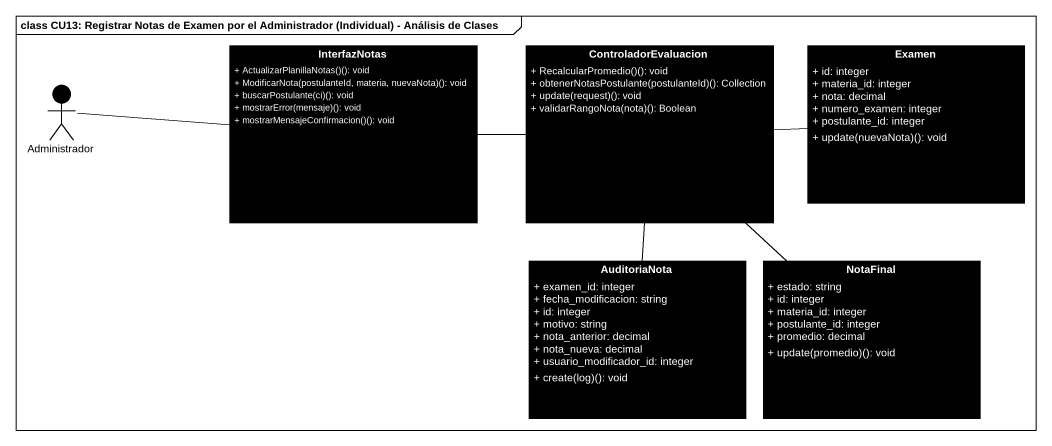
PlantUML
@startuml
mainframe class CU13: Registrar Notas de Examen por el Administrador (Individual) - Análisis de Clases
allowmixing
hide circle
hide empty members
skinparam classAttributeIconSize 0
class InterfazNotas #000000 {
  + ActualizarPlanillaNotas()(): void
  + ModificarNota(postulanteId, materia, nuevaNota)(): void
  + buscarPostulante(ci)(): void
  + mostrarError(mensaje)(): void
  + mostrarMensajeConfirmacion()(): void
}
class ControladorEvaluacion #000000 {
  + RecalcularPromedio()(): void
  + obtenerNotasPostulante(postulanteId)(): Collection
  + update(request)(): void
  + validarRangoNota(nota)(): Boolean
}
class Examen #000000 {
  + id: integer
  + materia_id: integer
  + nota: decimal
  + numero_examen: integer
  + postulante_id: integer
  + update(nuevaNota)(): void
}
actor Administrador #000000
class AuditoriaNota #000000 {
  + examen_id: integer
  + fecha_modificacion: string
  + id: integer
  + motivo: string
  + nota_anterior: decimal
  + nota_nueva: decimal
  + usuario_modificador_id: integer
  + create(log)(): void
}
class NotaFinal #000000 {
  + estado: string
  + id: integer
  + materia_id: integer
  + postulante_id: integer
  + promedio: decimal
  + update(promedio)(): void
}
InterfazNotas -right- ControladorEvaluacion
ControladorEvaluacion -right- Examen
ControladorEvaluacion -- AuditoriaNota
ControladorEvaluacion -- NotaFinal
Administrador -right- InterfazNotas
@enduml
